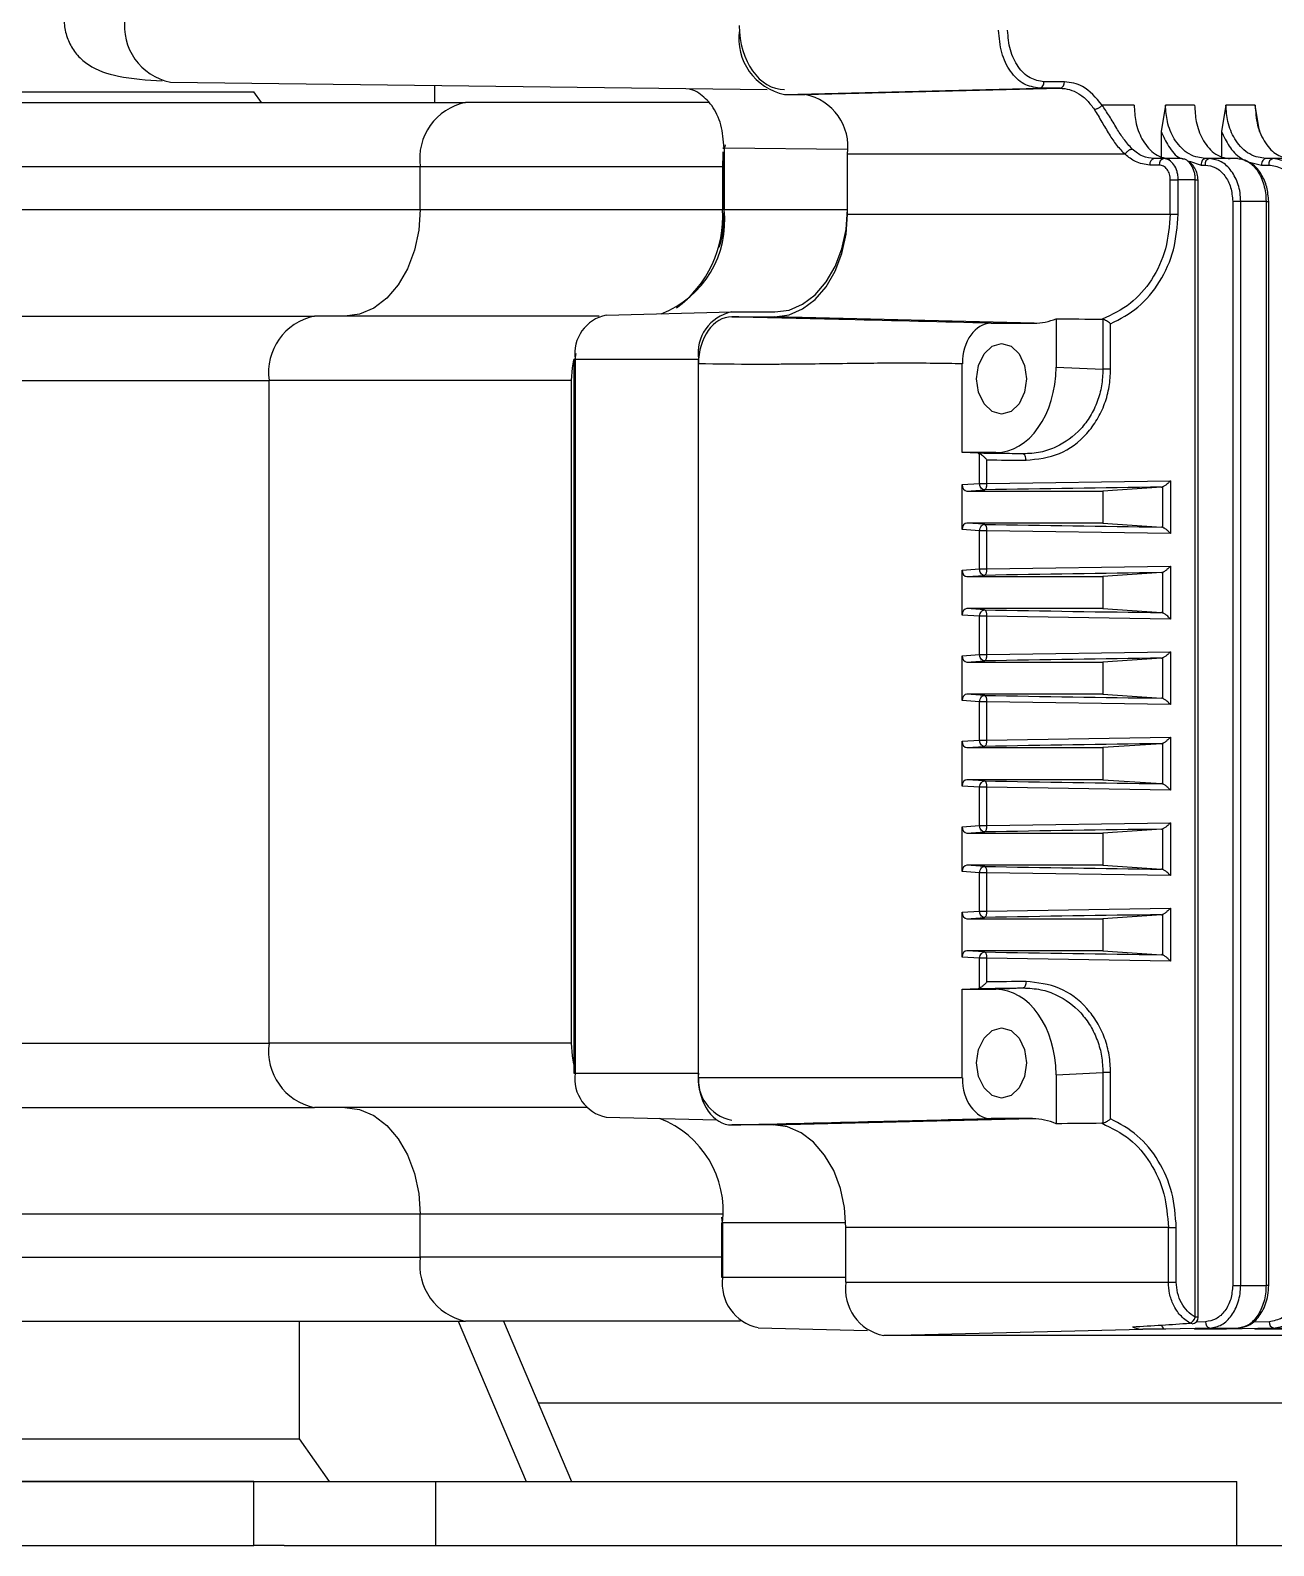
# Model space of a CAD drawing. Header units: millimetres. Extents: x 15 to 1184, y 5 to 836.
# Drawn here: x 201.29 to 212.92, y 705.56 to 719.74 of the extents above; entities that cross this region are included whole.
import ezdxf

# ---------------------------------------------------------------- set-up
doc = ezdxf.new("R2010")
doc.units = ezdxf.units.MM

msp = doc.modelspace()

# ---------------------------------------------------------------- linework, layer by layer
at = {"color": 7, "linetype": 'Continuous', "lineweight": 25}
for p, q in [((202.598, 719.256), (208.181, 719.187)), ((210.961, 719.259), (210.77, 719.259)), ((195.885, 719.165), (203.38, 719.165)), ((203.451, 719.065), (203.38, 719.165)), ((205.073, 719.065), (205.073, 719.225)), ((208.344, 719.14), (210.728, 719.199)), ((208.344, 719.14), (208.535, 719.14)), ((208.535, 719.14), (210.919, 719.199)), ((210.919, 719.199), (210.728, 719.199)), ((199.986, 719.065), (205.36, 719.065)), ((207.631, 719.065), (205.36, 719.065)), ((211.613, 719.04), (211.314, 719.04)), ((211.906, 719.04), (211.866, 718.794)), ((212.179, 719.04), (211.906, 719.04)), ((212.472, 719.04), (212.431, 718.794)), ((212.745, 719.04), (212.472, 719.04)), ((212.785, 718.794), (212.745, 719.04)), ((211.866, 718.794), (211.866, 718.555)), ((212.431, 718.794), (212.431, 718.555)), ((207.766, 718.604), (207.766, 718.065)), ((207.777, 718.639), (207.777, 718.065)), ((207.78, 718.626), (207.79, 718.67)), ((208.931, 718.065), (208.931, 718.581)), ((208.931, 718.02), (208.931, 718.58)), ((211.53, 718.58), (208.931, 718.58)), ((212.279, 718.54), (212.19, 718.555)), ((212.845, 718.54), (212.755, 718.555)), ((199.562, 718.465), (204.936, 718.465)), ((204.936, 718.065), (204.936, 718.465)), ((204.936, 718.465), (207.765, 718.465)), ((207.765, 718.465), (207.766, 718.518)), ((207.765, 718.065), (207.765, 718.465)), ((211.848, 718.48), (211.759, 718.48)), ((211.889, 718.54), (211.801, 718.54)), ((212.057, 718.54), (211.889, 718.54)), ((212.239, 718.48), (212.277, 718.48)), ((212.317, 718.54), (212.279, 718.54)), ((212.582, 718.54), (212.317, 718.54)), ((212.805, 718.48), (212.872, 718.48)), ((212.913, 718.54), (212.845, 718.54)), ((213.165, 718.54), (212.913, 718.54)), ((211.951, 718.02), (211.951, 718.34)), ((211.951, 718.34), (212.026, 718.34)), ((212.026, 718.02), (212.026, 718.34)), ((212.185, 718.34), (212.026, 718.34)), ((212.185, 707.701), (212.185, 718.34)), ((212.212, 707.701), (212.212, 718.34)), ((212.61, 718.14), (212.535, 718.14)), ((212.535, 718.14), (212.535, 708)), ((212.847, 718.14), (212.61, 718.14)), ((212.61, 708), (212.61, 718.14)), ((212.847, 718.14), (212.847, 708)), ((212.872, 708.001), (212.872, 718.14)), ((199.562, 718.065), (204.936, 718.065)), ((204.936, 718.065), (207.765, 718.065)), ((207.777, 718.065), (207.766, 718.065)), ((207.777, 718.065), (208.931, 718.065)), ((208.931, 718.02), (211.951, 718.02)), ((198.572, 717.065), (203.946, 717.065)), ((206.608, 717.065), (203.946, 717.065)), ((206.675, 717.076), (207.849, 717.105)), ((207.849, 717.105), (208.252, 717.105)), ((207.849, 717.06), (208.252, 717.06)), ((210.678, 717), (208.252, 717.06)), ((210.275, 717), (210.678, 717)), ((210.883, 717.042), (210.883, 716.589)), ((211.322, 717.036), (211.322, 716.569)), ((211.393, 716.569), (211.393, 716.995)), ((206.385, 716.665), (206.393, 716.717)), ((206.373, 716.665), (206.373, 709.985)), ((206.373, 716.665), (206.384, 716.665)), ((206.384, 716.665), (206.384, 709.985)), ((206.384, 716.665), (207.538, 716.665)), ((207.538, 709.985), (207.538, 716.665)), ((207.538, 709.94), (207.538, 716.62)), ((210.006, 715.79), (210.006, 716.62)), ((210.883, 716.589), (211.322, 716.569)), ((198.148, 716.465), (203.522, 716.465)), ((203.522, 710.265), (203.522, 716.465)), ((206.35, 716.465), (203.522, 716.465)), ((206.35, 710.265), (206.35, 716.465)), ((210.318, 715.79), (210.006, 715.79)), ((210.154, 715.783), (210.006, 715.79)), ((210.168, 715.501), (210.168, 715.779)), ((210.236, 715.501), (210.236, 715.722)), ((210.318, 715.79), (210.576, 715.778)), ((210.006, 715.49), (210.168, 715.501)), ((210.006, 715.07), (210.006, 715.49)), ((210.048, 715.43), (210.212, 715.441)), ((210.048, 715.43), (211.321, 715.43)), ((210.168, 715.501), (210.236, 715.501)), ((210.236, 715.501), (211.952, 715.527)), ((211.869, 715.467), (211.321, 715.43)), ((211.321, 715.43), (211.321, 715.13)), ((211.879, 715.469), (211.879, 715.091)), ((211.952, 715.527), (211.952, 715.033)), ((210.168, 715.059), (210.006, 715.07)), ((211.321, 715.13), (210.048, 715.13)), ((210.212, 715.119), (210.048, 715.13)), ((210.168, 714.701), (210.168, 715.059)), ((210.236, 715.059), (210.168, 715.059)), ((210.236, 714.701), (210.236, 715.059)), ((211.952, 715.033), (210.236, 715.059)), ((211.321, 715.13), (211.869, 715.093)), ((210.236, 714.701), (211.952, 714.727)), ((211.952, 714.727), (211.952, 714.233)), ((210.006, 714.69), (210.168, 714.701)), ((210.006, 714.27), (210.006, 714.69)), ((210.048, 714.63), (210.212, 714.641)), ((210.048, 714.63), (211.321, 714.63)), ((210.168, 714.701), (210.236, 714.701)), ((211.869, 714.667), (211.321, 714.63)), ((211.321, 714.63), (211.321, 714.33)), ((211.879, 714.669), (211.879, 714.291)), ((211.321, 714.33), (210.048, 714.33)), ((210.212, 714.319), (210.048, 714.33)), ((211.321, 714.33), (211.869, 714.293)), ((210.168, 714.259), (210.006, 714.27)), ((210.168, 713.901), (210.168, 714.259)), ((210.236, 714.259), (210.168, 714.259)), ((210.236, 713.901), (210.236, 714.259)), ((211.952, 714.233), (210.236, 714.259)), ((210.006, 713.89), (210.168, 713.901)), ((210.006, 713.47), (210.006, 713.89)), ((210.168, 713.901), (210.236, 713.901)), ((210.236, 713.901), (211.952, 713.927)), ((211.879, 713.869), (211.879, 713.491)), ((211.952, 713.927), (211.952, 713.433)), ((210.048, 713.83), (210.212, 713.841)), ((210.048, 713.83), (211.321, 713.83)), ((211.869, 713.867), (211.321, 713.83)), ((211.321, 713.83), (211.321, 713.53)), ((210.168, 713.459), (210.006, 713.47)), ((211.321, 713.53), (210.048, 713.53)), ((210.212, 713.519), (210.048, 713.53)), ((210.168, 713.101), (210.168, 713.459)), ((210.236, 713.459), (210.168, 713.459)), ((210.236, 713.101), (210.236, 713.459)), ((211.952, 713.433), (210.236, 713.459)), ((211.321, 713.53), (211.869, 713.493)), ((210.006, 713.09), (210.168, 713.101)), ((210.006, 712.67), (210.006, 713.09)), ((210.048, 713.03), (210.212, 713.041)), ((210.048, 713.03), (211.321, 713.03)), ((210.168, 713.101), (210.236, 713.101)), ((210.236, 713.101), (211.952, 713.127)), ((211.869, 713.067), (211.321, 713.03)), ((211.321, 713.03), (211.321, 712.73)), ((211.879, 713.069), (211.879, 712.691)), ((211.952, 713.127), (211.952, 712.633)), ((210.168, 712.659), (210.006, 712.67)), ((211.321, 712.73), (210.048, 712.73)), ((210.212, 712.719), (210.048, 712.73)), ((210.168, 712.301), (210.168, 712.659)), ((210.236, 712.659), (210.168, 712.659)), ((210.236, 712.301), (210.236, 712.659)), ((211.952, 712.633), (210.236, 712.659)), ((211.321, 712.73), (211.869, 712.693)), ((210.236, 712.301), (211.952, 712.327)), ((211.952, 712.327), (211.952, 711.833)), ((210.006, 712.29), (210.168, 712.301)), ((210.006, 711.87), (210.006, 712.29)), ((210.048, 712.23), (210.212, 712.241)), ((210.048, 712.23), (211.321, 712.23)), ((210.168, 712.301), (210.236, 712.301)), ((211.869, 712.267), (211.321, 712.23)), ((211.321, 712.23), (211.321, 711.93)), ((211.879, 712.269), (211.879, 711.891)), ((211.321, 711.93), (210.048, 711.93)), ((210.212, 711.919), (210.048, 711.93)), ((211.321, 711.93), (211.869, 711.893)), ((210.168, 711.859), (210.006, 711.87)), ((210.168, 711.501), (210.168, 711.859)), ((210.236, 711.859), (210.168, 711.859)), ((210.236, 711.501), (210.236, 711.859)), ((211.952, 711.833), (210.236, 711.859)), ((210.006, 711.49), (210.168, 711.501)), ((210.006, 711.07), (210.006, 711.49)), ((210.168, 711.501), (210.236, 711.501)), ((210.236, 711.501), (211.952, 711.527)), ((211.869, 711.467), (211.321, 711.43)), ((211.879, 711.469), (211.879, 711.091)), ((211.952, 711.527), (211.952, 711.033)), ((210.048, 711.43), (210.212, 711.441)), ((210.048, 711.43), (211.321, 711.43)), ((211.321, 711.43), (211.321, 711.13)), ((210.168, 711.059), (210.006, 711.07)), ((211.321, 711.13), (210.048, 711.13)), ((210.212, 711.119), (210.048, 711.13)), ((210.168, 710.781), (210.168, 711.059)), ((210.236, 711.059), (210.168, 711.059)), ((210.236, 710.838), (210.236, 711.059)), ((211.952, 711.033), (210.236, 711.059)), ((211.321, 711.13), (211.869, 711.093)), ((210.006, 710.77), (210.154, 710.777)), ((210.006, 710.77), (210.318, 710.77)), ((210.006, 709.94), (210.006, 710.77)), ((210.318, 710.77), (210.576, 710.782)), ((198.148, 710.265), (203.522, 710.265)), ((206.35, 710.265), (203.522, 710.265)), ((206.384, 709.985), (207.538, 709.985)), ((210.883, 709.97), (211.322, 709.991)), ((210.883, 709.97), (210.883, 709.512)), ((211.322, 709.991), (211.322, 709.517)), ((211.393, 709.558), (211.393, 709.991)), ((198.572, 709.665), (203.946, 709.665)), ((206.493, 709.665), (203.946, 709.665)), ((206.675, 709.574), (207.708, 709.548)), ((208.238, 709.5), (207.849, 709.5)), ((208.238, 709.5), (210.664, 709.56)), ((210.664, 709.56), (210.275, 709.56)), ((204.936, 708.665), (199.562, 708.665)), ((204.936, 708.265), (204.936, 708.665)), ((207.764, 708.585), (207.756, 708.638)), ((207.752, 708.585), (207.752, 708.075)), ((207.752, 708.585), (207.763, 708.585)), ((207.763, 708.585), (207.763, 708.075)), ((208.917, 708.075), (208.917, 708.54)), ((211.934, 708.54), (208.917, 708.54)), ((208.917, 708.03), (208.917, 708.54)), ((211.934, 708.03), (211.934, 708.54)), ((212.008, 708.03), (212.008, 708.54)), ((199.562, 708.265), (204.936, 708.265)), ((207.763, 708.075), (208.917, 708.075)), ((208.917, 708.03), (211.934, 708.03)), ((211.934, 708.03), (212.008, 708.03)), ((199.986, 707.665), (205.36, 707.665)), ((203.805, 706.565), (203.805, 707.665)), ((205.29, 707.665), (205.926, 706.165)), ((207.932, 707.665), (205.36, 707.665)), ((205.714, 707.665), (206.35, 706.165)), ((208.096, 707.604), (209.119, 707.578)), ((209.271, 707.53), (211.696, 707.59)), ((213.923, 707.53), (209.271, 707.53)), ((211.908, 707.59), (211.696, 707.59)), ((212.322, 707.6), (211.908, 707.59)), ((212.177, 707.59), (212.587, 707.601)), ((212.474, 707.59), (212.177, 707.59)), ((212.919, 707.6), (212.474, 707.59)), ((212.743, 707.59), (213.17, 707.601)), ((213.04, 707.59), (212.743, 707.59)), ((206.038, 706.902), (215.626, 706.902)), ((204.088, 706.165), (203.805, 706.565)), ((195.319, 706.165), (203.38, 706.165)), ((203.38, 706.165), (197.158, 706.165)), ((203.38, 705.565), (203.38, 706.165)), ((203.38, 706.165), (205.078, 706.165)), ((205.078, 706.165), (205.078, 705.565)), ((205.078, 706.165), (212.573, 706.165)), ((212.573, 705.565), (212.573, 706.165)), ((194.895, 705.565), (203.38, 705.565)), ((203.663, 705.565), (203.38, 705.565)), ((203.663, 705.565), (213.421, 705.565))]:
    msp.add_line(p, q, dxfattribs=at)
at = {"color": 8, "linetype": 'Continuous', "lineweight": 25}
for p, q in [((208.93, 718.625), (207.777, 718.639)), ((212.13, 718.516), (212.239, 718.48)), ((212.185, 718.34), (212.212, 718.34)), ((212.847, 718.14), (212.872, 718.14)), ((206.373, 709.985), (206.384, 709.985)), ((207.761, 708.665), (204.936, 708.665)), ((208.916, 708.585), (207.763, 708.585)), ((207.752, 708.265), (204.936, 708.265)), ((207.752, 708.075), (207.763, 708.075)), ((212.854, 708.001), (212.872, 708.001)), ((212.212, 707.701), (212.185, 707.701)), ((212.281, 707.66), (212.193, 707.657)), ((212.878, 707.66), (212.721, 707.657)), ((197.412, 706.565), (203.805, 706.565))]:
    msp.add_line(p, q, dxfattribs=at)
at = {"color": 7, "linetype": 'Continuous', "lineweight": 25, "flags": 128}
for points in [[(204.936, 718.065), (204.922, 717.87), (204.882, 717.682), (204.817, 717.509), (204.729, 717.358), (204.622, 717.233), (204.5, 717.141), (204.367, 717.084), (204.229, 717.065)], [(204.936, 718.065), (204.922, 717.87), (204.882, 717.682), (204.817, 717.509), (204.729, 717.358), (204.622, 717.233), (204.5, 717.141), (204.367, 717.084), (204.229, 717.065)], [(208.252, 717.105), (208.385, 717.123), (208.512, 717.178), (208.63, 717.266), (208.732, 717.386), (208.817, 717.531), (208.88, 717.697), (208.918, 717.877), (208.931, 718.065)], [(208.252, 717.06), (208.385, 717.078), (208.512, 717.133), (208.63, 717.222), (208.732, 717.341), (208.817, 717.487), (208.88, 717.653), (208.918, 717.833), (208.931, 718.02)], [(210.374, 716.81), (210.463, 716.785), (210.539, 716.713), (210.589, 716.606), (210.607, 716.48), (210.589, 716.354), (210.539, 716.247), (210.463, 716.175), (210.374, 716.15), (210.284, 716.175), (210.209, 716.247), (210.158, 716.354), (210.14, 716.48), (210.158, 716.606), (210.209, 716.713), (210.284, 716.785), (210.374, 716.81)], [(206.35, 716.465), (206.358, 716.582), (206.373, 716.659)], [(210.576, 715.778), (210.523, 715.778), (210.471, 715.779), (210.418, 715.78), (210.366, 715.78), (210.313, 715.781), (210.26, 715.781), (210.207, 715.782), (210.154, 715.783)], [(210.236, 715.722), (210.282, 715.722), (210.328, 715.721), (210.374, 715.72), (210.42, 715.72), (210.465, 715.719), (210.511, 715.719), (210.557, 715.718), (210.602, 715.718)], [(210.154, 710.777), (210.207, 710.778), (210.26, 710.778), (210.313, 710.779), (210.366, 710.78), (210.418, 710.78), (210.471, 710.781), (210.523, 710.782), (210.576, 710.782)], [(210.602, 710.842), (210.557, 710.842), (210.511, 710.841), (210.465, 710.841), (210.42, 710.84), (210.374, 710.84), (210.328, 710.839), (210.282, 710.838), (210.236, 710.838)], [(210.374, 710.41), (210.463, 710.385), (210.539, 710.313), (210.589, 710.206), (210.607, 710.08), (210.589, 709.954), (210.539, 709.847), (210.463, 709.775), (210.374, 709.75), (210.284, 709.775), (210.209, 709.847), (210.158, 709.954), (210.14, 710.08), (210.158, 710.206), (210.209, 710.313), (210.284, 710.385), (210.374, 710.41)], [(206.373, 710.07), (206.358, 710.148), (206.35, 710.265)], [(204.229, 709.665), (204.367, 709.645), (204.5, 709.589), (204.622, 709.496), (204.729, 709.372), (204.817, 709.22), (204.882, 709.047), (204.922, 708.86), (204.936, 708.665)], [(204.229, 709.665), (204.367, 709.645), (204.5, 709.589), (204.622, 709.496), (204.729, 709.372), (204.817, 709.22), (204.882, 709.047), (204.922, 708.86), (204.936, 708.665)], [(208.917, 708.54), (208.904, 708.727), (208.865, 708.907), (208.803, 709.073), (208.718, 709.219), (208.615, 709.338), (208.498, 709.427), (208.371, 709.482), (208.238, 709.5)], [(212.535, 708), (212.543, 708), (212.552, 708), (212.562, 708), (212.572, 708), (212.582, 708), (212.592, 708), (212.601, 708), (212.61, 708)], [(212.61, 708), (212.64, 708), (212.67, 708), (212.699, 708), (212.729, 708), (212.759, 708), (212.788, 708), (212.818, 708), (212.847, 708)], [(212.322, 707.6), (212.356, 707.6), (212.389, 707.6), (212.422, 707.6), (212.455, 707.6), (212.488, 707.6), (212.521, 707.6), (212.554, 707.6), (212.587, 707.601)], [(212.587, 707.601), (212.596, 707.602), (212.6, 707.603)]]:
    msp.add_lwpolyline(points, dxfattribs=at)
at = {"color": 8, "linetype": 'Continuous', "lineweight": 25, "flags": 128}
msp.add_lwpolyline([(212.156, 707.641), (212.145, 707.642), (212.134, 707.647)], dxfattribs=at)
at = {"color": 7, "linetype": 'Continuous', "lineweight": 25}
for centre, radius, start, end in [((202.701, 719.779), 0.533, 171.6495, 258.8792), ((208.45, 719.665), 0.535, 171.9496, 258.5791), ((210.907, 719.251), 0.054, 282.6112, 7.8001), ((208.436, 718.65), 0.5, 351.9504, 78.5846), ((205.466, 718.54), 0.536, 101.4218, 188.0495), ((211.812, 718.488), 0.0534, 102.0734, 188.3545), ((211.901, 718.488), 0.0534, 102.0733, 188.3545), ((212.329, 718.488), 0.0532, 103.3614, 188.9197), ((212.925, 718.488), 0.0532, 103.3614, 188.9197), ((206.855, 717.955), 0.929, 291.1254, 6.7913), ((206.704, 718), 1.062, 306.2347, 3.4855), ((204.052, 716.54), 0.536, 101.4218, 188.0495), ((206.748, 716.716), 0.367, 101.4218, 188.0495), ((207.927, 716.72), 0.393, 101.4218, 188.0495), ((210.676, 717.529), 0.529, 270.1829, 293.022), ((216.081, 387.86), 327.634, 90.73652, 91.02641), ((211.867, 715.503), 0.0365, 273.9355, 289.7691), ((216.087, 1043.134), 328.068, 268.97379, 269.26329), ((211.867, 715.057), 0.0365, 70.2309, 86.0645), ((216.081, 387.06), 327.634, 90.73652, 91.02641), ((211.867, 714.703), 0.0365, 273.9355, 289.7691), ((216.087, 1042.334), 328.068, 268.97379, 269.26329), ((211.867, 714.257), 0.0365, 70.2309, 86.0645), ((211.867, 713.903), 0.0365, 273.9355, 289.7691), ((216.081, 386.26), 327.634, 90.73652, 91.02641), ((216.087, 1041.534), 328.068, 268.97379, 269.26329), ((211.867, 713.457), 0.0365, 70.2309, 86.0645), ((216.081, 385.46), 327.634, 90.73652, 91.02641), ((211.867, 713.103), 0.0365, 273.9355, 289.7691), ((216.087, 1040.734), 328.068, 268.97379, 269.26329), ((211.867, 712.657), 0.0365, 70.2309, 86.0645), ((216.081, 384.66), 327.634, 90.73652, 91.02641), ((211.867, 712.303), 0.0365, 273.9355, 289.7691), ((216.087, 1039.934), 328.068, 268.97379, 269.26329), ((211.867, 711.857), 0.0365, 70.2309, 86.0645), ((216.081, 383.86), 327.634, 90.73652, 91.02641), ((211.867, 711.503), 0.0365, 273.9355, 289.7691), ((216.087, 1039.134), 328.068, 268.97379, 269.26329), ((211.867, 711.057), 0.0365, 70.2309, 86.0645), ((204.052, 710.19), 0.536, 171.9505, 258.5782), ((206.748, 709.933), 0.367, 171.9505, 258.5782), ((207.927, 709.93), 0.393, 171.9505, 258.5782), ((206.842, 708.695), 0.928, 353.1895, 69.0219), ((210.662, 709.028), 0.531, 65.3917, 89.7769), ((205.466, 708.19), 0.536, 171.9505, 258.5782), ((208.18, 708.016), 0.42, 171.9505, 258.5782), ((209.359, 707.967), 0.446, 171.9505, 258.5782), ((212.105, 707.726), 0.0843, 290.4196, 342.6836), ((212.152, 707.701), 0.06, 273.7262, 0), ((212.335, 707.652), 0.054, 172.0626, 256.634), ((212.931, 707.653), 0.054, 172.0626, 256.634), ((211.697, 707.82), 0.23, 244.4348, 269.75)]:
    msp.add_arc(centre, radius, start, end, dxfattribs=at)
for centre, major_axis, ratio, start_param, end_param in [((208.344, 719.785), (0, 0.6), 0.707107, 1.570949, 3.141669), ((207.849, 716.62), (0, 0.44), 0.707107, 6.282886, 7.853383), ((210.275, 716.62), (0, 0.38), 0.707107, 6.282881, 7.853372), ((217.022, 718.02), (24.441, 0), 0.04133, 4.458483, 4.476617), ((210.317, 716.59), (-0.001, 0.8), 0.707105, 3.140375, 4.709953), ((210.048, 715.49), (0.0001, 0.0601), 0.706333, 1.572534, 3.14246), ((210.048, 715.07), (-0.0001, 0.0601), 0.706333, 6.282318, 7.852244), ((210.048, 714.69), (0.0001, 0.0601), 0.706333, 1.572534, 3.14246), ((210.048, 714.27), (-0.0001, 0.0601), 0.706333, 6.282318, 7.852244), ((210.048, 713.89), (0.0001, 0.0601), 0.706333, 1.572534, 3.14246), ((210.048, 713.47), (-0.0001, 0.0601), 0.706333, 6.282318, 7.852244), ((210.048, 713.09), (0.0001, 0.0601), 0.706333, 1.572534, 3.14246), ((210.048, 712.67), (-0.0001, 0.0601), 0.706333, 6.282318, 7.852244), ((210.048, 712.29), (0.0001, 0.0601), 0.706333, 1.572534, 3.14246), ((210.048, 711.87), (-0.0001, 0.0601), 0.706333, 6.282318, 7.852244), ((210.048, 711.49), (0.0001, 0.0601), 0.706333, 1.572534, 3.14246), ((210.048, 711.07), (-0.0001, 0.0601), 0.706333, 6.282318, 7.852244), ((210.317, 709.969), (0.001, 0.8), 0.707105, 4.714825, 6.284403), ((207.849, 709.94), (0, 0.44), 0.707107, 1.571395, 3.141892), ((210.275, 709.94), (0, 0.38), 0.707107, 1.571405, 3.141897), ((216.463, 708.54), (24.162, 0), 0.04133, 1.785605, 1.803867), ((212.812, 708), (0.06, 0.0005), 0.006976, 5.345718, 5.497762), ((208.565, 707.937), (5.37, 0.025), 0.076483, 5.312125, 5.43898), ((211.908, 707.65), (0.0001, 0.06), 0.70788, 1.930714, 3.142467), ((212.474, 707.65), (0.0001, 0.06), 0.70788, 2.647781, 3.142467)]:
    msp.add_ellipse(centre, major_axis=major_axis, ratio=ratio, start_param=start_param, end_param=end_param, dxfattribs=at)
for points, knots in [([(201.601, 719.873), (201.603, 719.828), (201.609, 719.732), (201.657, 719.604), (201.731, 719.496), (201.875, 719.377), (202.119, 719.295), (202.379, 719.276), (202.52, 719.266)], [0, 0, 0, 0, 0.082645, 0.174008, 0.27777, 0.395304, 0.671084, 1, 1, 1, 1]), ([(210.77, 719.259), (210.725, 719.266), (210.636, 719.281), (210.524, 719.392), (210.445, 719.551), (210.435, 719.677), (210.429, 719.74)], [0, 0, 0, 0, 0.24955, 0.499809, 0.750165, 1, 1, 1, 1]), ([(210.728, 719.199), (210.734, 719.2), (210.746, 719.202), (210.76, 719.219), (210.768, 719.239), (210.769, 719.252), (210.77, 719.259)], [0, 0, 0, 0, 0.270578, 0.562393, 0.789533, 1, 1, 1, 1]), ([(211.314, 719.04), (211.256, 719.109), (211.153, 719.232), (211.02, 719.251), (210.961, 719.259)], [0, 0, 0, 0, 0.5580054, 1, 1, 1, 1]), ([(207.777, 718.639), (207.771, 718.713), (207.759, 718.859), (207.67, 719.043), (207.563, 719.143), (207.489, 719.183), (207.46, 719.187), (207.457, 719.188)], [0, 0, 0, 0, 0.285917, 0.569104, 0.8375, 0.98456, 1, 1, 1, 1]), ([(211.314, 719.04), (211.309, 719.035), (211.302, 719.027), (211.29, 719.018), (211.28, 719.011), (211.269, 719.006), (211.255, 719.001), (211.246, 719), (211.241, 718.999)], [0, 0, 0, 0, 0.23971, 0.368543, 0.499981, 0.631472, 0.760298, 1, 1, 1, 1]), ([(211.241, 718.999), (211.264, 718.961), (211.309, 718.888), (211.378, 718.767), (211.449, 718.659), (211.502, 718.607), (211.529, 718.58)], [0, 0, 0, 0, 0.2676044, 0.5121155, 0.7502664, 1, 1, 1, 1]), ([(211.595, 718.629), (211.568, 718.659), (211.518, 718.715), (211.448, 718.826), (211.382, 718.94), (211.336, 719.006), (211.314, 719.04)], [0, 0, 0, 0, 0.265457, 0.491868, 0.744042, 1, 1, 1, 1]), ([(211.613, 719.04), (211.616, 718.988), (211.623, 718.875), (211.672, 718.743), (211.734, 718.65), (211.795, 718.59), (211.867, 718.548), (211.92, 718.543), (211.947, 718.54)], [0, 0, 0, 0, 0.19848, 0.430795, 0.56027, 0.698297, 0.844875, 1, 1, 1, 1]), ([(212.179, 719.04), (212.182, 718.988), (212.189, 718.875), (212.238, 718.743), (212.299, 718.65), (212.36, 718.59), (212.433, 718.548), (212.486, 718.543), (212.513, 718.54)], [0, 0, 0, 0, 0.19848, 0.430795, 0.56027, 0.698297, 0.844875, 1, 1, 1, 1]), ([(212.745, 719.04), (212.749, 718.976), (212.756, 718.879), (212.798, 718.763), (212.854, 718.66), (212.947, 718.562), (213.035, 718.547), (213.078, 718.54)], [0, 0, 0, 0, 0.242773, 0.369862, 0.500396, 0.750145, 1, 1, 1, 1]), ([(212.431, 718.794), (212.453, 718.746), (212.498, 718.646), (212.624, 718.515), (212.737, 718.493), (212.805, 718.48)], [0, 0, 0, 0, 0.267529, 0.563009, 1, 1, 1, 1]), ([(211.53, 718.58), (211.533, 718.586), (211.539, 718.596), (211.55, 718.607), (211.559, 718.615), (211.569, 718.621), (211.581, 718.628), (211.59, 718.629), (211.595, 718.629)], [0, 0, 0, 0, 0.239603, 0.368467, 0.500024, 0.631526, 0.760396, 1, 1, 1, 1]), ([(211.759, 718.48), (211.713, 718.486), (211.631, 718.496), (211.561, 718.554), (211.53, 718.58)], [0, 0, 0, 0, 0.559431, 1, 1, 1, 1]), ([(211.951, 718.34), (211.95, 718.358), (211.947, 718.395), (211.923, 718.441), (211.889, 718.474), (211.862, 718.478), (211.848, 718.48)], [0, 0, 0, 0, 0.244709, 0.492479, 0.743822, 1, 1, 1, 1]), ([(212.026, 718.34), (212.025, 718.354), (212.024, 718.38), (212.013, 718.431), (211.987, 718.485), (211.942, 718.531), (211.907, 718.537), (211.889, 718.54)], [0, 0, 0, 0, 0.1300675, 0.2562143, 0.5029072, 0.7492828, 1, 1, 1, 1]), ([(212.185, 718.34), (212.185, 718.353), (212.184, 718.38), (212.173, 718.43), (212.149, 718.485), (212.114, 718.521), (212.082, 718.538), (212.065, 718.539), (212.057, 718.54)], [0, 0, 0, 0, 0.128687, 0.254142, 0.500342, 0.746622, 0.871927, 1, 1, 1, 1]), ([(212.212, 718.34), (212.21, 718.359), (212.207, 718.398), (212.182, 718.452), (212.148, 718.497), (212.12, 718.515), (212.106, 718.524)], [0, 0, 0, 0, 0.249164, 0.498504, 0.748774, 1, 1, 1, 1]), ([(212.277, 718.48), (212.311, 718.475), (212.379, 718.465), (212.464, 718.386), (212.524, 718.273), (212.531, 718.184), (212.535, 718.14)], [0, 0, 0, 0, 0.254687, 0.506228, 0.754517, 1, 1, 1, 1]), ([(212.61, 718.14), (212.609, 718.167), (212.607, 718.221), (212.582, 718.321), (212.527, 718.43), (212.431, 718.521), (212.355, 718.534), (212.317, 718.54)], [0, 0, 0, 0, 0.129142, 0.254707, 0.501016, 0.747836, 1, 1, 1, 1]), ([(212.582, 718.54), (212.6, 718.538), (212.635, 718.535), (212.701, 718.503), (212.774, 718.429), (212.822, 718.32), (212.844, 718.22), (212.846, 718.167), (212.847, 718.14)], [0, 0, 0, 0, 0.128442, 0.25392, 0.500268, 0.746385, 0.87167, 1, 1, 1, 1]), ([(212.872, 718.14), (212.868, 718.186), (212.861, 718.276), (212.806, 718.395), (212.748, 718.473), (212.707, 718.493), (212.696, 718.498)], [0, 0, 0, 0, 0.3007261, 0.5984262, 0.897404, 1, 1, 1, 1]), ([(212.872, 718.48), (212.914, 718.474), (212.997, 718.461), (213.101, 718.364), (213.174, 718.225), (213.184, 718.115), (213.188, 718.06)], [0, 0, 0, 0, 0.252811, 0.503746, 0.752674, 1, 1, 1, 1]), ([(213.266, 718.06), (213.264, 718.092), (213.261, 718.156), (213.232, 718.277), (213.167, 718.407), (213.051, 718.517), (212.959, 718.532), (212.913, 718.54)], [0, 0, 0, 0, 0.128793, 0.254269, 0.500604, 0.747374, 1, 1, 1, 1]), ([(207.731, 717.711), (207.733, 717.718), (207.776, 717.822), (207.777, 717.947), (207.778, 718.065)], [0, 0, 0, 0, 0.062463, 1, 1, 1, 1]), ([(211.951, 718.02), (211.942, 717.91), (211.925, 717.69), (211.787, 717.4), (211.583, 717.163), (211.405, 717.081), (211.313, 717.038)], [0, 0, 0, 0, 0.248612, 0.499445, 0.740981, 1, 1, 1, 1]), ([(211.393, 716.995), (211.482, 717.041), (211.659, 717.133), (211.862, 717.379), (211.999, 717.682), (212.017, 717.907), (212.026, 718.02)], [0, 0, 0, 0, 0.250085, 0.500596, 0.750359, 1, 1, 1, 1]), ([(210.275, 717), (209.823, 717.011), (209.015, 717.031), (208.206, 717.051), (207.849, 717.06)], [0, 0, 0, 0, 0.560008, 1, 1, 1, 1]), ([(211.313, 717.038), (211.314, 717.038), (211.317, 717.038), (211.32, 717.037), (211.322, 717.036)], [0, 0, 0, 0, 0.560032, 1, 1, 1, 1]), ([(211.393, 716.995), (211.387, 717), (211.375, 717.009), (211.355, 717.022), (211.337, 717.031), (211.326, 717.035), (211.322, 717.036)], [0, 0, 0, 0, 0.287092, 0.54837, 0.789607, 1, 1, 1, 1]), ([(210.006, 716.62), (209.918, 716.622), (209.733, 716.625), (209.469, 716.626), (209.198, 716.625), (208.909, 716.622), (208.635, 716.618), (208.403, 716.616), (208.232, 716.615), (207.948, 716.614), (207.717, 716.617), (207.538, 716.62)], [0, 0, 0, 0, 0.107031, 0.224494, 0.321081, 0.436869, 0.575463, 0.654438, 0.718831, 0.782975, 1, 1, 1, 1]), ([(211.322, 716.569), (211.319, 716.517), (211.314, 716.414), (211.272, 716.265), (211.206, 716.128), (211.088, 715.969), (210.925, 715.852), (210.736, 715.786), (210.63, 715.78), (210.576, 715.778)], [0, 0, 0, 0, 0.119952, 0.240193, 0.36118, 0.483361, 0.724731, 0.858167, 1, 1, 1, 1]), ([(210.602, 715.718), (210.709, 715.729), (210.919, 715.753), (211.141, 715.921), (211.271, 716.096), (211.341, 716.245), (211.385, 716.405), (211.391, 716.514), (211.393, 716.569)], [0, 0, 0, 0, 0.2615231, 0.5151318, 0.6390384, 0.7617354, 0.8819546, 1, 1, 1, 1]), ([(210.154, 715.783), (210.157, 715.782), (210.162, 715.782), (210.166, 715.78), (210.168, 715.779)], [0, 0, 0, 0, 0.559971, 1, 1, 1, 1]), ([(210.236, 715.722), (210.231, 715.728), (210.22, 715.74), (210.201, 715.757), (210.184, 715.77), (210.173, 715.776), (210.168, 715.779)], [0, 0, 0, 0, 0.280239, 0.539883, 0.770915, 1, 1, 1, 1]), ([(210.602, 715.718), (210.602, 715.725), (210.601, 715.74), (210.595, 715.76), (210.586, 715.774), (210.579, 715.777), (210.576, 715.778)], [0, 0, 0, 0, 0.240534, 0.5, 0.759466, 1, 1, 1, 1]), ([(210.212, 715.441), (210.205, 715.443), (210.193, 715.445), (210.179, 715.461), (210.17, 715.481), (210.169, 715.494), (210.168, 715.501)], [0, 0, 0, 0, 0.279844, 0.559238, 0.779501, 1, 1, 1, 1]), ([(210.212, 715.441), (210.215, 715.442), (210.22, 715.444), (210.227, 715.453), (210.231, 715.464), (210.236, 715.48), (210.236, 715.493), (210.236, 715.501)], [0, 0, 0, 0, 0.234397, 0.412063, 0.558112, 0.742816, 1, 1, 1, 1]), ([(211.952, 715.527), (211.946, 715.521), (211.936, 715.51), (211.918, 715.493), (211.902, 715.481), (211.887, 715.472), (211.882, 715.47), (211.879, 715.469)], [0, 0, 0, 0, 0.272563, 0.46221, 0.760342, 0.886747, 1, 1, 1, 1]), ([(210.168, 715.059), (210.169, 715.067), (210.171, 715.085), (210.183, 715.105), (210.197, 715.116), (210.207, 715.118), (210.212, 715.119)], [0, 0, 0, 0, 0.27972, 0.559221, 0.779429, 1, 1, 1, 1]), ([(210.236, 715.059), (210.236, 715.065), (210.236, 715.077), (210.233, 715.092), (210.229, 715.102), (210.224, 715.11), (210.219, 715.116), (210.214, 715.118), (210.212, 715.119)], [0, 0, 0, 0, 0.218716, 0.384271, 0.538099, 0.657007, 0.810887, 1, 1, 1, 1]), ([(211.952, 715.033), (211.946, 715.039), (211.936, 715.05), (211.918, 715.067), (211.902, 715.079), (211.887, 715.087), (211.882, 715.09), (211.879, 715.091)], [0, 0, 0, 0, 0.272839, 0.462605, 0.760509, 0.886824, 1, 1, 1, 1]), ([(211.952, 714.727), (211.946, 714.721), (211.936, 714.71), (211.918, 714.693), (211.902, 714.681), (211.887, 714.672), (211.882, 714.67), (211.879, 714.669)], [0, 0, 0, 0, 0.272563, 0.46221, 0.760342, 0.886747, 1, 1, 1, 1]), ([(210.212, 714.641), (210.205, 714.643), (210.193, 714.645), (210.179, 714.661), (210.17, 714.681), (210.169, 714.694), (210.168, 714.701)], [0, 0, 0, 0, 0.279844, 0.559238, 0.779501, 1, 1, 1, 1]), ([(210.212, 714.641), (210.215, 714.642), (210.22, 714.644), (210.227, 714.653), (210.231, 714.664), (210.236, 714.68), (210.236, 714.693), (210.236, 714.701)], [0, 0, 0, 0, 0.234397, 0.412063, 0.558112, 0.742816, 1, 1, 1, 1]), ([(210.168, 714.259), (210.169, 714.267), (210.171, 714.285), (210.183, 714.305), (210.197, 714.316), (210.207, 714.318), (210.212, 714.319)], [0, 0, 0, 0, 0.27972, 0.559221, 0.779429, 1, 1, 1, 1]), ([(210.236, 714.259), (210.236, 714.265), (210.236, 714.277), (210.233, 714.292), (210.229, 714.302), (210.224, 714.31), (210.219, 714.316), (210.214, 714.318), (210.212, 714.319)], [0, 0, 0, 0, 0.218716, 0.384271, 0.538099, 0.657007, 0.810887, 1, 1, 1, 1]), ([(211.952, 714.233), (211.946, 714.239), (211.936, 714.25), (211.918, 714.267), (211.902, 714.279), (211.887, 714.287), (211.882, 714.29), (211.879, 714.291)], [0, 0, 0, 0, 0.272839, 0.462605, 0.760509, 0.886824, 1, 1, 1, 1]), ([(210.212, 713.841), (210.205, 713.843), (210.193, 713.845), (210.179, 713.861), (210.17, 713.881), (210.169, 713.894), (210.168, 713.901)], [0, 0, 0, 0, 0.279844, 0.559238, 0.779501, 1, 1, 1, 1]), ([(210.212, 713.841), (210.215, 713.842), (210.22, 713.844), (210.227, 713.853), (210.231, 713.864), (210.236, 713.88), (210.236, 713.893), (210.236, 713.901)], [0, 0, 0, 0, 0.2343969, 0.4120632, 0.5581118, 0.7428161, 1, 1, 1, 1]), ([(211.952, 713.927), (211.946, 713.921), (211.936, 713.91), (211.918, 713.893), (211.902, 713.881), (211.887, 713.872), (211.882, 713.87), (211.879, 713.869)], [0, 0, 0, 0, 0.272563, 0.46221, 0.760342, 0.886747, 1, 1, 1, 1]), ([(210.168, 713.459), (210.169, 713.467), (210.171, 713.485), (210.183, 713.505), (210.197, 713.516), (210.207, 713.518), (210.212, 713.519)], [0, 0, 0, 0, 0.27972, 0.559221, 0.779429, 1, 1, 1, 1]), ([(210.236, 713.459), (210.236, 713.465), (210.236, 713.477), (210.233, 713.492), (210.229, 713.502), (210.224, 713.51), (210.219, 713.516), (210.214, 713.518), (210.212, 713.519)], [0, 0, 0, 0, 0.218716, 0.384271, 0.538099, 0.657007, 0.810887, 1, 1, 1, 1]), ([(211.952, 713.433), (211.946, 713.439), (211.936, 713.45), (211.918, 713.467), (211.902, 713.479), (211.887, 713.487), (211.882, 713.49), (211.879, 713.491)], [0, 0, 0, 0, 0.272839, 0.462605, 0.760509, 0.886824, 1, 1, 1, 1]), ([(210.212, 713.041), (210.205, 713.043), (210.193, 713.045), (210.179, 713.061), (210.17, 713.081), (210.169, 713.094), (210.168, 713.101)], [0, 0, 0, 0, 0.279844, 0.559238, 0.779501, 1, 1, 1, 1]), ([(210.212, 713.041), (210.215, 713.042), (210.22, 713.044), (210.227, 713.053), (210.231, 713.064), (210.236, 713.08), (210.236, 713.093), (210.236, 713.101)], [0, 0, 0, 0, 0.234397, 0.412063, 0.558112, 0.742816, 1, 1, 1, 1]), ([(211.952, 713.127), (211.946, 713.121), (211.936, 713.11), (211.918, 713.093), (211.902, 713.081), (211.887, 713.072), (211.882, 713.07), (211.879, 713.069)], [0, 0, 0, 0, 0.272563, 0.46221, 0.760342, 0.886747, 1, 1, 1, 1]), ([(210.168, 712.659), (210.169, 712.667), (210.171, 712.685), (210.183, 712.705), (210.197, 712.716), (210.207, 712.718), (210.212, 712.719)], [0, 0, 0, 0, 0.27972, 0.559221, 0.779429, 1, 1, 1, 1]), ([(210.236, 712.659), (210.236, 712.665), (210.236, 712.677), (210.233, 712.692), (210.229, 712.702), (210.224, 712.71), (210.219, 712.716), (210.214, 712.718), (210.212, 712.719)], [0, 0, 0, 0, 0.218716, 0.384271, 0.538099, 0.657007, 0.810887, 1, 1, 1, 1]), ([(211.952, 712.633), (211.946, 712.639), (211.936, 712.65), (211.918, 712.667), (211.902, 712.679), (211.887, 712.687), (211.882, 712.69), (211.879, 712.691)], [0, 0, 0, 0, 0.272839, 0.462605, 0.760509, 0.886824, 1, 1, 1, 1]), ([(211.952, 712.327), (211.946, 712.321), (211.936, 712.31), (211.918, 712.293), (211.902, 712.281), (211.887, 712.272), (211.882, 712.27), (211.879, 712.269)], [0, 0, 0, 0, 0.272563, 0.46221, 0.760342, 0.886747, 1, 1, 1, 1]), ([(210.212, 712.241), (210.205, 712.243), (210.193, 712.245), (210.179, 712.261), (210.17, 712.281), (210.169, 712.294), (210.168, 712.301)], [0, 0, 0, 0, 0.2798438, 0.5592379, 0.779501, 1, 1, 1, 1]), ([(210.212, 712.241), (210.215, 712.242), (210.22, 712.244), (210.227, 712.253), (210.231, 712.264), (210.236, 712.28), (210.236, 712.293), (210.236, 712.301)], [0, 0, 0, 0, 0.234397, 0.412063, 0.558112, 0.742816, 1, 1, 1, 1]), ([(210.168, 711.859), (210.169, 711.867), (210.171, 711.885), (210.183, 711.905), (210.197, 711.916), (210.207, 711.918), (210.212, 711.919)], [0, 0, 0, 0, 0.27972, 0.559221, 0.779429, 1, 1, 1, 1]), ([(210.236, 711.859), (210.236, 711.865), (210.236, 711.877), (210.233, 711.892), (210.229, 711.902), (210.224, 711.91), (210.219, 711.916), (210.214, 711.918), (210.212, 711.919)], [0, 0, 0, 0, 0.2187162, 0.3842712, 0.538099, 0.6570075, 0.8108869, 1, 1, 1, 1]), ([(211.952, 711.833), (211.946, 711.839), (211.936, 711.85), (211.918, 711.867), (211.902, 711.879), (211.887, 711.887), (211.882, 711.89), (211.879, 711.891)], [0, 0, 0, 0, 0.272839, 0.462604, 0.760509, 0.886824, 1, 1, 1, 1]), ([(210.212, 711.441), (210.205, 711.443), (210.193, 711.445), (210.179, 711.461), (210.17, 711.481), (210.169, 711.494), (210.168, 711.501)], [0, 0, 0, 0, 0.279844, 0.559238, 0.779501, 1, 1, 1, 1]), ([(210.212, 711.441), (210.215, 711.442), (210.22, 711.444), (210.227, 711.453), (210.231, 711.464), (210.236, 711.48), (210.236, 711.493), (210.236, 711.501)], [0, 0, 0, 0, 0.234397, 0.412063, 0.558112, 0.742816, 1, 1, 1, 1]), ([(211.952, 711.527), (211.946, 711.521), (211.936, 711.51), (211.918, 711.493), (211.902, 711.481), (211.887, 711.472), (211.882, 711.47), (211.879, 711.469)], [0, 0, 0, 0, 0.272563, 0.46221, 0.760342, 0.886747, 1, 1, 1, 1]), ([(210.168, 711.059), (210.169, 711.067), (210.171, 711.085), (210.183, 711.105), (210.197, 711.116), (210.207, 711.118), (210.212, 711.119)], [0, 0, 0, 0, 0.27972, 0.559221, 0.779429, 1, 1, 1, 1]), ([(210.236, 711.059), (210.236, 711.065), (210.236, 711.077), (210.233, 711.092), (210.229, 711.102), (210.224, 711.11), (210.219, 711.116), (210.214, 711.118), (210.212, 711.119)], [0, 0, 0, 0, 0.218716, 0.384271, 0.538099, 0.657007, 0.810887, 1, 1, 1, 1]), ([(211.952, 711.033), (211.946, 711.039), (211.936, 711.05), (211.918, 711.067), (211.902, 711.079), (211.887, 711.087), (211.882, 711.09), (211.879, 711.091)], [0, 0, 0, 0, 0.272839, 0.462605, 0.760509, 0.886824, 1, 1, 1, 1]), ([(210.154, 710.777), (210.157, 710.777), (210.162, 710.778), (210.166, 710.78), (210.168, 710.781)], [0, 0, 0, 0, 0.559927, 1, 1, 1, 1]), ([(210.236, 710.838), (210.231, 710.832), (210.219, 710.82), (210.201, 710.803), (210.184, 710.789), (210.173, 710.784), (210.168, 710.781)], [0, 0, 0, 0, 0.280804, 0.540244, 0.771093, 1, 1, 1, 1]), ([(210.602, 710.842), (210.602, 710.835), (210.601, 710.819), (210.595, 710.8), (210.586, 710.786), (210.579, 710.783), (210.576, 710.782)], [0, 0, 0, 0, 0.240521, 0.499978, 0.759458, 1, 1, 1, 1]), ([(210.576, 710.782), (210.631, 710.779), (210.738, 710.774), (210.927, 710.707), (211.089, 710.589), (211.207, 710.43), (211.273, 710.292), (211.314, 710.144), (211.319, 710.042), (211.322, 709.991)], [0, 0, 0, 0, 0.144215, 0.278438, 0.516649, 0.640886, 0.762569, 0.882124, 1, 1, 1, 1]), ([(211.393, 709.991), (211.39, 710.046), (211.385, 710.155), (211.341, 710.315), (211.271, 710.464), (211.141, 710.639), (210.919, 710.807), (210.709, 710.831), (210.602, 710.842)], [0, 0, 0, 0, 0.118131, 0.238312, 0.360999, 0.484874, 0.738429, 1, 1, 1, 1]), ([(210.006, 709.94), (209.545, 709.941), (208.723, 709.942), (207.9, 709.941), (207.538, 709.94)], [0, 0, 0, 0, 0.560008, 1, 1, 1, 1]), ([(207.849, 709.5), (208.301, 709.511), (209.108, 709.531), (209.918, 709.551), (210.275, 709.56)], [0, 0, 0, 0, 0.56001, 1, 1, 1, 1]), ([(211.322, 709.517), (211.32, 709.516), (211.317, 709.516), (211.314, 709.516), (211.313, 709.516)], [0, 0, 0, 0, 0.559867, 1, 1, 1, 1]), ([(211.313, 709.516), (211.403, 709.472), (211.577, 709.387), (211.775, 709.151), (211.908, 708.864), (211.925, 708.648), (211.934, 708.54)], [0, 0, 0, 0, 0.258619, 0.500582, 0.751384, 1, 1, 1, 1]), ([(211.322, 709.517), (211.326, 709.518), (211.336, 709.522), (211.354, 709.531), (211.374, 709.543), (211.386, 709.552), (211.393, 709.558)], [0, 0, 0, 0, 0.210519, 0.451603, 0.679177, 1, 1, 1, 1]), ([(212.008, 708.54), (212, 708.651), (211.983, 708.872), (211.85, 709.172), (211.653, 709.417), (211.48, 709.511), (211.393, 709.558)], [0, 0, 0, 0, 0.249751, 0.499371, 0.749849, 1, 1, 1, 1]), ([(213.188, 708.08), (213.184, 708.026), (213.175, 707.918), (213.103, 707.78), (213.001, 707.682), (212.919, 707.668), (212.878, 707.66)], [0, 0, 0, 0, 0.246468, 0.495251, 0.746279, 1, 1, 1, 1]), ([(212.919, 707.6), (212.959, 707.607), (213.023, 707.617), (213.105, 707.675), (213.18, 707.757), (213.234, 707.867), (213.262, 707.986), (213.264, 708.049), (213.266, 708.08)], [0, 0, 0, 0, 0.220503, 0.353918, 0.503101, 0.747411, 0.87201, 1, 1, 1, 1]), ([(212.134, 707.647), (212.103, 707.669), (212.042, 707.713), (211.979, 707.813), (211.941, 707.92), (211.936, 707.994), (211.934, 708.03)], [0, 0, 0, 0, 0.276115, 0.534643, 0.775827, 1, 1, 1, 1]), ([(212.185, 707.701), (212.16, 707.718), (212.109, 707.753), (212.053, 707.834), (212.015, 707.928), (212.011, 707.996), (212.008, 708.03)], [0, 0, 0, 0, 0.253975, 0.505159, 0.751381, 1, 1, 1, 1]), ([(212.535, 708), (212.531, 707.956), (212.524, 707.868), (212.466, 707.757), (212.382, 707.677), (212.315, 707.665), (212.281, 707.66)], [0, 0, 0, 0, 0.244612, 0.492713, 0.744334, 1, 1, 1, 1]), ([(212.322, 707.6), (212.36, 707.607), (212.435, 707.62), (212.529, 707.712), (212.583, 707.82), (212.607, 707.92), (212.609, 707.973), (212.61, 708)], [0, 0, 0, 0, 0.251405, 0.498106, 0.74463, 0.870458, 1, 1, 1, 1]), ([(212.847, 708), (212.846, 707.974), (212.844, 707.921), (212.823, 707.822), (212.775, 707.715), (212.69, 707.622), (212.622, 707.608), (212.587, 707.601)], [0, 0, 0, 0, 0.1289, 0.254612, 0.501279, 0.747856, 1, 1, 1, 1]), ([(212.596, 707.602), (212.626, 707.607), (212.691, 707.619), (212.764, 707.683), (212.814, 707.756), (212.845, 707.826), (212.867, 707.909), (212.87, 707.969), (212.872, 708.001)], [0, 0, 0, 0, 0.209294, 0.442505, 0.569679, 0.704167, 0.846893, 1, 1, 1, 1]), ([(212.919, 707.6), (212.966, 707.6), (213.05, 707.601), (213.134, 707.601), (213.17, 707.601)], [0, 0, 0, 0, 0.5599971, 1, 1, 1, 1])]:
    msp.add_open_spline(points, degree=3, knots=knots, dxfattribs=at)
for points in [[(210.728, 719.199), (210.678, 719.207), (210.578, 719.223), (210.451, 719.348), (210.363, 719.527), (210.351, 719.669), (210.346, 719.74)], [(210.919, 719.199), (210.949, 719.196), (211.009, 719.191), (211.096, 719.15), (211.175, 719.088), (211.219, 719.029), (211.241, 718.999)], [(207.778, 718.639), (207.775, 718.639), (207.768, 718.639), (207.765, 718.639), (207.768, 718.639), (207.774, 718.639), (207.777, 718.639)], [(211.801, 718.54), (211.764, 718.544), (211.691, 718.552), (211.627, 718.604), (211.595, 718.629)], [(212.279, 718.54), (212.274, 718.539), (212.264, 718.537), (212.25, 718.523), (212.241, 718.504), (212.24, 718.488), (212.239, 718.48)], [(212.845, 718.54), (212.84, 718.539), (212.829, 718.537), (212.816, 718.523), (212.807, 718.504), (212.805, 718.488), (212.805, 718.48)], [(211.951, 718.02), (211.956, 718.02), (211.967, 718.02), (211.987, 718.02), (212.008, 718.02), (212.02, 718.02), (212.026, 718.02)], [(211.393, 716.569), (211.387, 716.569), (211.376, 716.569), (211.356, 716.569), (211.337, 716.569), (211.327, 716.569), (211.322, 716.569)], [(211.393, 709.991), (211.387, 709.991), (211.376, 709.991), (211.356, 709.991), (211.337, 709.991), (211.327, 709.991), (211.322, 709.991)], [(211.934, 708.54), (211.939, 708.54), (211.95, 708.54), (211.97, 708.54), (211.99, 708.54), (212.002, 708.54), (212.008, 708.54)]]:
    msp.add_open_spline(points, degree=3, dxfattribs=at)
at = {"color": 8, "linetype": 'Continuous', "lineweight": 25}
for points, knots in [([(212.19, 718.555), (212.162, 718.566), (212.11, 718.589), (212.042, 718.65), (211.973, 718.743), (211.918, 718.875), (211.91, 718.988), (211.906, 719.04)], [0, 0, 0, 0, 0.173457, 0.336805, 0.490042, 0.765022, 1, 1, 1, 1]), ([(212.755, 718.555), (212.728, 718.566), (212.675, 718.589), (212.608, 718.65), (212.539, 718.743), (212.483, 718.875), (212.475, 718.988), (212.472, 719.04)], [0, 0, 0, 0, 0.173457, 0.336805, 0.490042, 0.765022, 1, 1, 1, 1]), ([(211.866, 718.794), (211.887, 718.747), (211.933, 718.649), (212.009, 718.554), (212.064, 718.538), (212.075, 718.535)], [0, 0, 0, 0, 0.423091, 0.890385, 1, 1, 1, 1])]:
    msp.add_open_spline(points, degree=3, knots=knots, dxfattribs=at)

doc.saveas('drawing.dxf')
